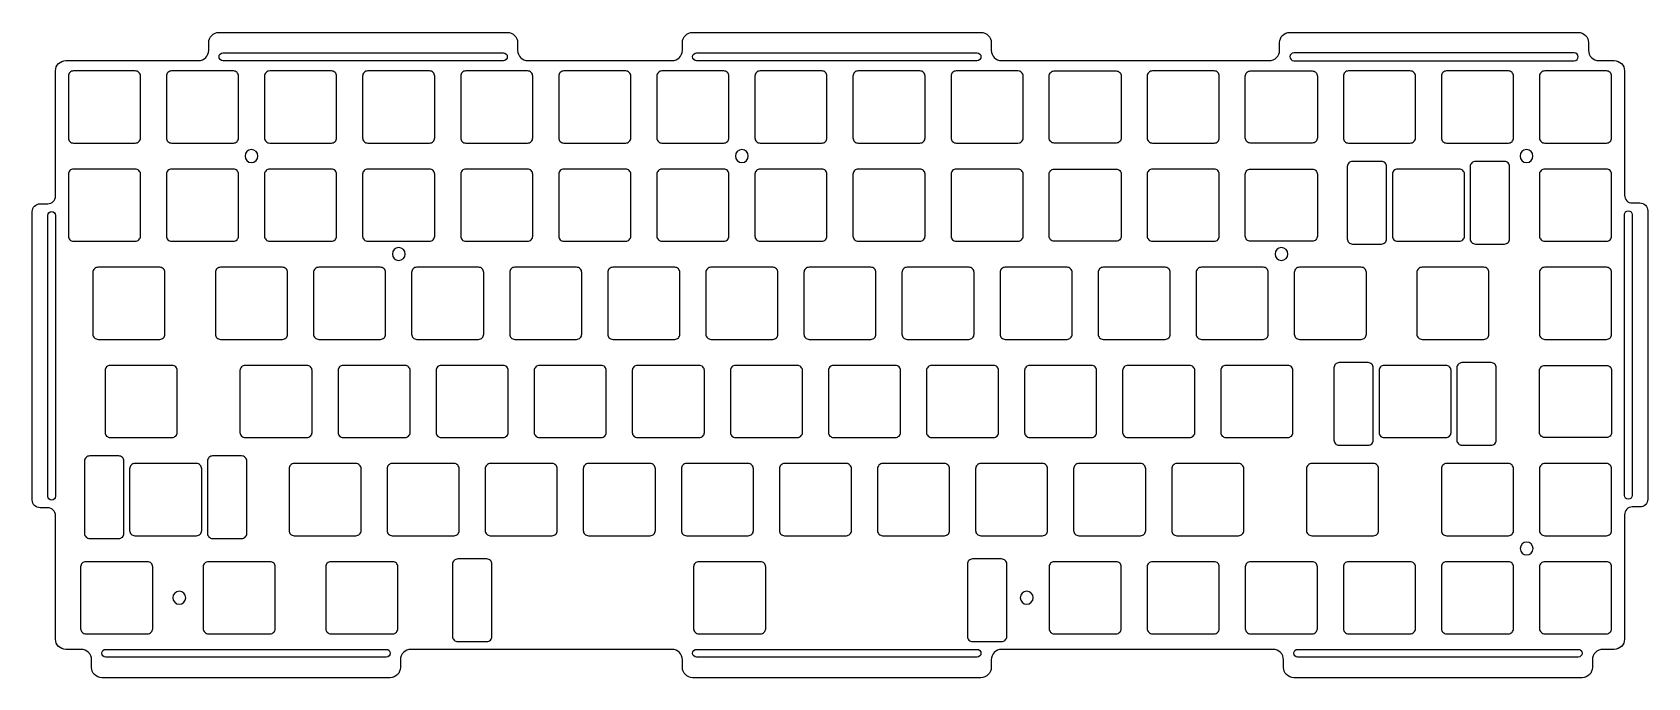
# Model space of a CAD drawing. Header units: millimetres. Extents: x -308 to 6, y -154 to -29.
import ezdxf

# ---------------------------------------------------------------- set-up
doc = ezdxf.new("R2010")
doc.units = ezdxf.units.MM
doc.header["$MEASUREMENT"] = 0

msp = doc.modelspace()

# ---------------------------------------------------------------- linework, layer by layer
for points in [[(-119.38, -34.57), (-67.38, -34.57, 0.414214), (-65.38, -32.57), (-65.38, -31.08, -0.414214), (-63.38, -29.08), (-7.38, -29.08, -0.414214), (-5.38, -31.08), (-5.38, -32.57, 0.414214), (-3.38, -34.57), (-0.38, -34.57, -0.414214), (1.62, -36.57), (1.62, -60.7, 0.414214), (3.12, -62.2), (4.62, -62.2, -0.414214), (6.12, -63.7), (6.12, -119.7, -0.414214), (4.62, -121.2), (3.12, -121.2, 0.414214), (1.62, -122.7), (1.62, -146.84, -0.414214), (-0.38, -148.84), (-2.62, -148.84, 0.414214), (-4.62, -150.84), (-4.62, -152.33, -0.414214), (-6.62, -154.33), (-62.62, -154.33, -0.414214), (-64.62, -152.33), (-64.62, -150.84, 0.414214), (-66.62, -148.84), (-119.38, -148.84, 0.414214), (-121.38, -150.84), (-121.38, -152.33, -0.414214), (-123.38, -154.33), (-179.38, -154.33, -0.414214), (-181.38, -152.33), (-181.38, -150.84, 0.414214), (-183.38, -148.84), (-234.14, -148.84, 0.414214), (-236.14, -150.84), (-236.14, -152.33, -0.414214), (-238.14, -154.33), (-294.14, -154.33, -0.414214), (-296.14, -152.33), (-296.14, -150.84, 0.414214), (-298.14, -148.84), (-301.14, -148.84, -0.414214), (-303.14, -146.84), (-303.14, -122.86, 0.414214), (-304.64, -121.36), (-306.14, -121.36, -0.414214), (-307.64, -119.86), (-307.64, -63.86, -0.414214), (-306.14, -62.36), (-304.64, -62.36, 0.414214), (-303.14, -60.86), (-303.14, -36.57, -0.414214), (-301.14, -34.57), (-275.38, -34.57, 0.414214), (-273.38, -32.57), (-273.38, -31.08, -0.414214), (-271.38, -29.08), (-215.38, -29.08, -0.414214), (-213.38, -31.08), (-213.38, -32.57, 0.414214), (-211.38, -34.57), (-183.38, -34.57, 0.414214), (-181.38, -32.57), (-181.38, -31.08, -0.414214), (-179.38, -29.08), (-123.38, -29.08, -0.414214), (-121.38, -31.08), (-121.38, -32.57, 0.414214)], [(-216.13, -33.08, -1), (-216.13, -34.58), (-270.63, -34.58, -1), (-270.63, -33.08)], [(-124.13, -33.08, -1), (-124.13, -34.58), (-178.63, -34.58, -1), (-178.63, -33.08)], [(-62.63, -34.58), (-8.13, -34.58, 1), (-8.13, -33.08), (-62.63, -33.08, 1)], [(-287.64, -36.57), (-299.64, -36.57, 0.414214), (-300.64, -37.57), (-300.64, -49.57, 0.414214), (-299.64, -50.57), (-287.64, -50.57, 0.414214), (-286.64, -49.57), (-286.64, -37.57, 0.414214)], [(-267.59, -49.57), (-267.59, -37.57, 0.414214), (-268.59, -36.57), (-280.59, -36.57, 0.414214), (-281.59, -37.57), (-281.59, -49.57, 0.414214), (-280.59, -50.57), (-268.59, -50.57, 0.414214)], [(-248.54, -49.57), (-248.54, -37.57, 0.414214), (-249.54, -36.57), (-261.54, -36.57, 0.414214), (-262.54, -37.57), (-262.54, -49.57, 0.414214), (-261.54, -50.57), (-249.54, -50.57, 0.414214)], [(-242.49, -50.57), (-230.49, -50.57, 0.414214), (-229.49, -49.57), (-229.49, -37.57, 0.414214), (-230.49, -36.57), (-242.49, -36.57, 0.414214), (-243.49, -37.57), (-243.49, -49.57, 0.414214)], [(-211.44, -36.57), (-223.44, -36.57, 0.414214), (-224.44, -37.57), (-224.44, -49.57, 0.414214), (-223.44, -50.57), (-211.44, -50.57, 0.414214), (-210.44, -49.57), (-210.44, -37.57, 0.414214)], [(-205.39, -37.57), (-205.39, -49.57, 0.414214), (-204.39, -50.57), (-192.39, -50.57, 0.414214), (-191.39, -49.57), (-191.39, -37.57, 0.414214), (-192.39, -36.57), (-204.39, -36.57, 0.414214)], [(-185.34, -50.57), (-173.34, -50.57, 0.414214), (-172.34, -49.57), (-172.34, -37.57, 0.414214), (-173.34, -36.57), (-185.34, -36.57, 0.414214), (-186.34, -37.57), (-186.34, -49.57, 0.414214)], [(-166.29, -50.57), (-154.29, -50.57, 0.414214), (-153.29, -49.57), (-153.29, -37.57, 0.414214), (-154.29, -36.57), (-166.29, -36.57, 0.414214), (-167.29, -37.57), (-167.29, -49.57, 0.414214)], [(-148.24, -37.57), (-148.24, -49.57, 0.414214), (-147.24, -50.57), (-135.24, -50.57, 0.414214), (-134.24, -49.57), (-134.24, -37.57, 0.414214), (-135.24, -36.57), (-147.24, -36.57, 0.414214)], [(-116.19, -36.57), (-128.19, -36.57, 0.414214), (-129.19, -37.57), (-129.19, -49.57, 0.414214), (-128.19, -50.57), (-116.19, -50.57, 0.414214), (-115.19, -49.57), (-115.19, -37.57, 0.414214)], [(-109.14, -50.57, -0.414214), (-110.14, -49.57), (-110.14, -37.57, -0.414214), (-109.14, -36.57), (-97.14, -36.57, -0.414214), (-96.14, -37.57), (-96.14, -49.57, -0.414214), (-97.14, -50.57)], [(-78.09, -36.57), (-90.09, -36.57, 0.414214), (-91.09, -37.57), (-91.09, -49.57, 0.414214), (-90.09, -50.57), (-78.09, -50.57, 0.414214), (-77.09, -49.57), (-77.09, -37.57, 0.414214)], [(-59.04, -36.57, -0.414214), (-58.04, -37.57), (-58.04, -49.57, -0.414214), (-59.04, -50.57), (-71.04, -50.57, -0.414214), (-72.04, -49.57), (-72.04, -37.57, -0.414214), (-71.04, -36.57)], [(-52.99, -37.57), (-52.99, -49.57, 0.414214), (-51.99, -50.57), (-39.99, -50.57, 0.414214), (-38.99, -49.57), (-38.99, -37.57, 0.414214), (-39.99, -36.57), (-51.99, -36.57, 0.414214)], [(-19.94, -49.57), (-19.94, -37.57, 0.414214), (-20.94, -36.57), (-32.94, -36.57, 0.414214), (-33.94, -37.57), (-33.94, -49.57, 0.414214), (-32.94, -50.57), (-20.94, -50.57, 0.414214)], [(-0.89, -49.57), (-0.89, -37.57, 0.414214), (-1.89, -36.57), (-13.89, -36.57, 0.414214), (-14.89, -37.57), (-14.89, -49.57, 0.414214), (-13.89, -50.57), (-1.89, -50.57, 0.414214)], [(-286.64, -68.62), (-286.64, -56.62, 0.414214), (-287.64, -55.62), (-299.64, -55.62, 0.414214), (-300.64, -56.62), (-300.64, -68.62, 0.414214), (-299.64, -69.62), (-287.64, -69.62, 0.414214)], [(-267.59, -68.62), (-267.59, -56.62, 0.414214), (-268.59, -55.62), (-280.59, -55.62, 0.414214), (-281.59, -56.62), (-281.59, -68.62, 0.414214), (-280.59, -69.62), (-268.59, -69.62, 0.414214)], [(-249.54, -55.62), (-261.54, -55.62, 0.414214), (-262.54, -56.62), (-262.54, -68.62, 0.414214), (-261.54, -69.62), (-249.54, -69.62, 0.414214), (-248.54, -68.62), (-248.54, -56.62, 0.414214)], [(-229.49, -68.62), (-229.49, -56.62, 0.414214), (-230.49, -55.62), (-242.49, -55.62, 0.414214), (-243.49, -56.62), (-243.49, -68.62, 0.414214), (-242.49, -69.62), (-230.49, -69.62, 0.414214)], [(-224.44, -56.62), (-224.44, -68.62, 0.414214), (-223.44, -69.62), (-211.44, -69.62, 0.414214), (-210.44, -68.62), (-210.44, -56.62, 0.414214), (-211.44, -55.62), (-223.44, -55.62, 0.414214)], [(-192.39, -55.62), (-204.39, -55.62, 0.414214), (-205.39, -56.62), (-205.39, -68.62, 0.414214), (-204.39, -69.62), (-192.39, -69.62, 0.414214), (-191.39, -68.62), (-191.39, -56.62, 0.414214)], [(-185.34, -69.62), (-173.34, -69.62, 0.414214), (-172.34, -68.62), (-172.34, -56.62, 0.414214), (-173.34, -55.62), (-185.34, -55.62, 0.414214), (-186.34, -56.62), (-186.34, -68.62, 0.414214)], [(-166.29, -69.62), (-154.29, -69.62, 0.414214), (-153.29, -68.62), (-153.29, -56.62, 0.414214), (-154.29, -55.62), (-166.29, -55.62, 0.414214), (-167.29, -56.62), (-167.29, -68.62, 0.414214)], [(-148.24, -56.62), (-148.24, -68.62, 0.414214), (-147.24, -69.62), (-135.24, -69.62, 0.414214), (-134.24, -68.62), (-134.24, -56.62, 0.414214), (-135.24, -55.62), (-147.24, -55.62, 0.414214)], [(-115.19, -68.62), (-115.19, -56.62, 0.414214), (-116.19, -55.62), (-128.19, -55.62, 0.414214), (-129.19, -56.62), (-129.19, -68.62, 0.414214), (-128.19, -69.62), (-116.19, -69.62, 0.414214)], [(-109.14, -69.62, -0.414214), (-110.14, -68.62), (-110.14, -56.62, -0.414214), (-109.14, -55.62), (-97.14, -55.62, -0.414214), (-96.14, -56.62), (-96.14, -68.62, -0.414214), (-97.14, -69.62)], [(-78.09, -55.62), (-90.09, -55.62, 0.414214), (-91.09, -56.62), (-91.09, -68.62, 0.414214), (-90.09, -69.62), (-78.09, -69.62, 0.414214), (-77.09, -68.62), (-77.09, -56.62, 0.414214)], [(-59.04, -55.62, -0.414214), (-58.04, -56.62), (-58.04, -68.62, -0.414214), (-59.04, -69.62), (-71.04, -69.62, -0.414214), (-72.04, -68.62), (-72.04, -56.62, -0.414214), (-71.04, -55.62)], [(-45.59, -54.14), (-51.23, -54.14, 0.414214), (-52.23, -55.14), (-52.23, -69.17, 0.414214), (-51.23, -70.17), (-45.59, -70.17, 0.414214), (-44.59, -69.17), (-44.59, -55.14, 0.414214)], [(-30.47, -55.62), (-42.47, -55.62, 0.414214), (-43.47, -56.62), (-43.47, -68.62, 0.414214), (-42.47, -69.62), (-30.47, -69.62, 0.414214), (-29.47, -68.62), (-29.47, -56.62, 0.414214)], [(-21.71, -54.14), (-27.35, -54.14, 0.414214), (-28.35, -55.14), (-28.35, -69.17, 0.414214), (-27.35, -70.17), (-21.71, -70.17, 0.414214), (-20.71, -69.17), (-20.71, -55.14, 0.414214)], [(-1.89, -55.62), (-13.89, -55.62, 0.414214), (-14.89, -56.62), (-14.89, -68.62, 0.414214), (-13.89, -69.62), (-1.89, -69.62, 0.414214), (-0.89, -68.62), (-0.89, -56.62, 0.414214)], [(-303.14, -119.11, -1), (-304.64, -119.11), (-304.64, -64.61, -1), (-303.14, -64.61)], [(3.12, -118.95, -1), (1.62, -118.95), (1.62, -64.45, -1), (3.12, -64.45)], [(-281.88, -87.67), (-281.88, -75.67, 0.414214), (-282.88, -74.67), (-294.88, -74.67, 0.414214), (-295.88, -75.67), (-295.88, -87.67, 0.414214), (-294.88, -88.67), (-282.88, -88.67, 0.414214)], [(-271.07, -88.67), (-259.07, -88.67, 0.414214), (-258.07, -87.67), (-258.07, -75.67, 0.414214), (-259.07, -74.67), (-271.07, -74.67, 0.414214), (-272.07, -75.67), (-272.07, -87.67, 0.414214)], [(-253.02, -75.67), (-253.02, -87.67, 0.414214), (-252.02, -88.67), (-240.02, -88.67, 0.414214), (-239.02, -87.67), (-239.02, -75.67, 0.414214), (-240.02, -74.67), (-252.02, -74.67, 0.414214)], [(-219.97, -87.67), (-219.97, -75.67, 0.414214), (-220.97, -74.67), (-232.97, -74.67, 0.414214), (-233.97, -75.67), (-233.97, -87.67, 0.414214), (-232.97, -88.67), (-220.97, -88.67, 0.414214)], [(-214.92, -75.67), (-214.92, -87.67, 0.414214), (-213.92, -88.67), (-201.92, -88.67, 0.414214), (-200.92, -87.67), (-200.92, -75.67, 0.414214), (-201.92, -74.67), (-213.92, -74.67, 0.414214)], [(-194.87, -88.67), (-182.87, -88.67, 0.414214), (-181.87, -87.67), (-181.87, -75.67, 0.414214), (-182.87, -74.67), (-194.87, -74.67, 0.414214), (-195.87, -75.67), (-195.87, -87.67, 0.414214)], [(-162.82, -87.67), (-162.82, -75.67, 0.414214), (-163.82, -74.67), (-175.82, -74.67, 0.414214), (-176.82, -75.67), (-176.82, -87.67, 0.414214), (-175.82, -88.67), (-163.82, -88.67, 0.414214)], [(-144.77, -74.67), (-156.77, -74.67, 0.414214), (-157.77, -75.67), (-157.77, -87.67, 0.414214), (-156.77, -88.67), (-144.77, -88.67, 0.414214), (-143.77, -87.67), (-143.77, -75.67, 0.414214)], [(-124.72, -87.67), (-124.72, -75.67, 0.414214), (-125.72, -74.67), (-137.72, -74.67, 0.414214), (-138.72, -75.67), (-138.72, -87.67, 0.414214), (-137.72, -88.67), (-125.72, -88.67, 0.414214)], [(-118.67, -88.67), (-106.67, -88.67, 0.414214), (-105.67, -87.67), (-105.67, -75.67, 0.414214), (-106.67, -74.67), (-118.67, -74.67, 0.414214), (-119.67, -75.67), (-119.67, -87.67, 0.414214)], [(-87.62, -74.67), (-99.62, -74.67, 0.414214), (-100.62, -75.67), (-100.62, -87.67, 0.414214), (-99.62, -88.67), (-87.62, -88.67, 0.414214), (-86.62, -87.67), (-86.62, -75.67, 0.414214)], [(-81.57, -75.67), (-81.57, -87.67, 0.414214), (-80.57, -88.67), (-68.57, -88.67, 0.414214), (-67.57, -87.67), (-67.57, -75.67, 0.414214), (-68.57, -74.67), (-80.57, -74.67, 0.414214)], [(-61.52, -88.67), (-49.52, -88.67, 0.414214), (-48.52, -87.67), (-48.52, -75.67, 0.414214), (-49.52, -74.67), (-61.52, -74.67, 0.414214), (-62.52, -75.67), (-62.52, -87.67, 0.414214)], [(-25.71, -74.67), (-37.71, -74.67, 0.414214), (-38.71, -75.67), (-38.71, -87.67, 0.414214), (-37.71, -88.67), (-25.71, -88.67, 0.414214), (-24.71, -87.67), (-24.71, -75.67, 0.414214)], [(-0.89, -87.67), (-0.89, -75.67, 0.414214), (-1.89, -74.67), (-13.89, -74.67, 0.414214), (-14.89, -75.67), (-14.89, -87.67, 0.414214), (-13.89, -88.67), (-1.89, -88.67, 0.414214)], [(-280.5, -93.72), (-292.5, -93.72, 0.414214), (-293.5, -94.72), (-293.5, -106.72, 0.414214), (-292.5, -107.72), (-280.5, -107.72, 0.414214), (-279.5, -106.72), (-279.5, -94.72, 0.414214)], [(-266.31, -107.72), (-254.3, -107.72, 0.414214), (-253.3, -106.72), (-253.3, -94.72, 0.414214), (-254.3, -93.72), (-266.31, -93.72, 0.414214), (-267.31, -94.72), (-267.31, -106.72, 0.414214)], [(-234.25, -106.72), (-234.25, -94.72, 0.414214), (-235.25, -93.72), (-247.26, -93.72, 0.414214), (-248.26, -94.72), (-248.26, -106.72, 0.414214), (-247.26, -107.72), (-235.25, -107.72, 0.414214)], [(-229.21, -94.72), (-229.21, -106.72, 0.414214), (-228.21, -107.72), (-216.2, -107.72, 0.414214), (-215.2, -106.72), (-215.2, -94.72, 0.414214), (-216.2, -93.72), (-228.21, -93.72, 0.414214)], [(-196.15, -106.72), (-196.15, -94.72, 0.414214), (-197.15, -93.72), (-209.16, -93.72, 0.414214), (-210.16, -94.72), (-210.16, -106.72, 0.414214), (-209.16, -107.72), (-197.15, -107.72, 0.414214)], [(-177.1, -106.72), (-177.1, -94.72, 0.414214), (-178.1, -93.72), (-190.11, -93.72, 0.414214), (-191.11, -94.72), (-191.11, -106.72, 0.414214), (-190.11, -107.72), (-178.1, -107.72, 0.414214)], [(-159.05, -93.72), (-171.06, -93.72, 0.414214), (-172.06, -94.72), (-172.06, -106.72, 0.414214), (-171.06, -107.72), (-159.05, -107.72, 0.414214), (-158.05, -106.72), (-158.05, -94.72, 0.414214)], [(-139, -106.72), (-139, -94.72, 0.414214), (-140, -93.72), (-152.01, -93.72, 0.414214), (-153.01, -94.72), (-153.01, -106.72, 0.414214), (-152.01, -107.72), (-140, -107.72, 0.414214)], [(-120.95, -93.72), (-132.96, -93.72, 0.414214), (-133.96, -94.72), (-133.96, -106.72, 0.414214), (-132.96, -107.72), (-120.95, -107.72, 0.414214), (-119.95, -106.72), (-119.95, -94.72, 0.414214)], [(-113.91, -107.72), (-101.91, -107.72, 0.414214), (-100.91, -106.72), (-100.91, -94.72, 0.414214), (-101.91, -93.72), (-113.91, -93.72, 0.414214), (-114.91, -94.72), (-114.91, -106.72, 0.414214)], [(-95.86, -94.72), (-95.86, -106.72, 0.414214), (-94.86, -107.72), (-82.85, -107.72, 0.414214), (-81.85, -106.72), (-81.85, -94.72, 0.414214), (-82.85, -93.72), (-94.86, -93.72, 0.414214)], [(-62.8, -106.72), (-62.8, -94.72, 0.414214), (-63.8, -93.72), (-75.81, -93.72, 0.414214), (-76.81, -94.72), (-76.81, -106.72, 0.414214), (-75.81, -107.72), (-63.8, -107.72, 0.414214)], [(-53.82, -109.21), (-48.18, -109.21, 0.414214), (-47.18, -108.21), (-47.18, -94.18, 0.414214), (-48.18, -93.18), (-53.82, -93.18, 0.414214), (-54.82, -94.18), (-54.82, -108.21, 0.414214)], [(-45.07, -107.72), (-33.07, -107.72, 0.414214), (-32.07, -106.72), (-32.07, -94.72, 0.414214), (-33.07, -93.72), (-45.07, -93.72, 0.414214), (-46.07, -94.72), (-46.07, -106.72, 0.414214)], [(-29.95, -109.21), (-24.3, -109.21, 0.414214), (-23.3, -108.21), (-23.3, -94.18, 0.414214), (-24.3, -93.18), (-29.95, -93.18, 0.414214), (-30.95, -94.18), (-30.95, -108.21, 0.414214)], [(-13.89, -107.72, -0.414214), (-14.89, -106.72), (-14.89, -94.72, -0.414214), (-13.89, -93.72), (-1.89, -93.72, -0.414214), (-0.89, -94.72), (-0.89, -106.72, -0.414214), (-1.89, -107.72)], [(-290.85, -111.29), (-296.5, -111.29, 0.414214), (-297.5, -112.29), (-297.5, -126.32, 0.414214), (-296.5, -127.32), (-290.85, -127.32, 0.414214), (-289.85, -126.32), (-289.85, -112.29, 0.414214)], [(-275.74, -112.77), (-287.74, -112.77, 0.414214), (-288.74, -113.77), (-288.74, -125.77, 0.414214), (-287.74, -126.77), (-275.74, -126.77, 0.414214), (-274.74, -125.77), (-274.74, -113.77, 0.414214)], [(-266.98, -111.29), (-272.62, -111.29, 0.414214), (-273.62, -112.29), (-273.62, -126.32, 0.414214), (-272.62, -127.32), (-266.98, -127.32, 0.414214), (-265.98, -126.32), (-265.98, -112.29, 0.414214)], [(-257.78, -113.77), (-257.78, -125.77, 0.414214), (-256.78, -126.77), (-244.78, -126.77, 0.414214), (-243.78, -125.77), (-243.78, -113.77, 0.414214), (-244.78, -112.77), (-256.78, -112.77, 0.414214)], [(-225.73, -112.77), (-237.73, -112.77, 0.414214), (-238.73, -113.77), (-238.73, -125.77, 0.414214), (-237.73, -126.77), (-225.73, -126.77, 0.414214), (-224.73, -125.77), (-224.73, -113.77, 0.414214)], [(-219.68, -113.77), (-219.68, -125.77, 0.414214), (-218.68, -126.77), (-206.68, -126.77, 0.414214), (-205.68, -125.77), (-205.68, -113.77, 0.414214), (-206.68, -112.77), (-218.68, -112.77, 0.414214)], [(-199.63, -126.77), (-187.63, -126.77, 0.414214), (-186.63, -125.77), (-186.63, -113.77, 0.414214), (-187.63, -112.77), (-199.63, -112.77, 0.414214), (-200.63, -113.77), (-200.63, -125.77, 0.414214)], [(-180.58, -126.77), (-168.58, -126.77, 0.414214), (-167.58, -125.77), (-167.58, -113.77, 0.414214), (-168.58, -112.77), (-180.58, -112.77, 0.414214), (-181.58, -113.77), (-181.58, -125.77, 0.414214)], [(-149.53, -112.77), (-161.53, -112.77, 0.414214), (-162.53, -113.77), (-162.53, -125.77, 0.414214), (-161.53, -126.77), (-149.53, -126.77, 0.414214), (-148.53, -125.77), (-148.53, -113.77, 0.414214)], [(-129.48, -125.77), (-129.48, -113.77, 0.414214), (-130.48, -112.77), (-142.48, -112.77, 0.414214), (-143.48, -113.77), (-143.48, -125.77, 0.414214), (-142.48, -126.77), (-130.48, -126.77, 0.414214)], [(-124.43, -113.77), (-124.43, -125.77, 0.414214), (-123.43, -126.77), (-111.43, -126.77, 0.414214), (-110.43, -125.77), (-110.43, -113.77, 0.414214), (-111.43, -112.77), (-123.43, -112.77, 0.414214)], [(-91.38, -125.77), (-91.38, -113.77, 0.414214), (-92.38, -112.77), (-104.38, -112.77, 0.414214), (-105.38, -113.77), (-105.38, -125.77, 0.414214), (-104.38, -126.77), (-92.38, -126.77, 0.414214)], [(-86.33, -113.77), (-86.33, -125.77, 0.414214), (-85.33, -126.77), (-73.33, -126.77, 0.414214), (-72.33, -125.77), (-72.33, -113.77, 0.414214), (-73.33, -112.77), (-85.33, -112.77, 0.414214)], [(-47.14, -112.77), (-59.14, -112.77, 0.414214), (-60.14, -113.77), (-60.14, -125.77, 0.414214), (-59.14, -126.77), (-47.14, -126.77, 0.414214), (-46.14, -125.77), (-46.14, -113.77, 0.414214)], [(-33.94, -113.77), (-33.94, -125.77, 0.414214), (-32.94, -126.77), (-20.94, -126.77, 0.414214), (-19.94, -125.77), (-19.94, -113.77, 0.414214), (-20.94, -112.77), (-32.94, -112.77, 0.414214)], [(-13.89, -126.77), (-1.89, -126.77, 0.414214), (-0.89, -125.77), (-0.89, -113.77, 0.414214), (-1.89, -112.77), (-13.89, -112.77, 0.414214), (-14.89, -113.77), (-14.89, -125.77, 0.414214)], [(-226.02, -132.29), (-226.02, -146.32, 0.414214), (-225.02, -147.32), (-219.37, -147.32, 0.414214), (-218.37, -146.32), (-218.37, -132.29, 0.414214), (-219.37, -131.29), (-225.02, -131.29, 0.414214)], [(-118.37, -146.32), (-118.37, -132.29, 0.414214), (-119.37, -131.29), (-125.02, -131.29, 0.414214), (-126.02, -132.29), (-126.02, -146.32, 0.414214), (-125.02, -147.32), (-119.37, -147.32, 0.414214)], [(-298.26, -132.82), (-298.26, -144.82, 0.414214), (-297.26, -145.82), (-285.26, -145.82, 0.414214), (-284.26, -144.82), (-284.26, -132.82, 0.414214), (-285.26, -131.82), (-297.26, -131.82, 0.414214)], [(-274.45, -132.82), (-274.45, -144.82, 0.414214), (-273.45, -145.82), (-261.45, -145.82, 0.414214), (-260.45, -144.82), (-260.45, -132.82, 0.414214), (-261.45, -131.82), (-273.45, -131.82, 0.414214)], [(-250.64, -132.82), (-250.64, -144.82, 0.414214), (-249.64, -145.82), (-237.64, -145.82, 0.414214), (-236.64, -144.82), (-236.64, -132.82, 0.414214), (-237.64, -131.82), (-249.64, -131.82, 0.414214)], [(-179.2, -132.82), (-179.2, -144.82, 0.414214), (-178.2, -145.82), (-166.2, -145.82, 0.414214), (-165.2, -144.82), (-165.2, -132.82, 0.414214), (-166.2, -131.82), (-178.2, -131.82, 0.414214)], [(-110.14, -132.82), (-110.14, -144.82, 0.414214), (-109.14, -145.82), (-97.14, -145.82, 0.414214), (-96.14, -144.82), (-96.14, -132.82, 0.414214), (-97.14, -131.82), (-109.14, -131.82, 0.414214)], [(-91.09, -132.82), (-91.09, -144.82, 0.414214), (-90.09, -145.82), (-78.09, -145.82, 0.414214), (-77.09, -144.82), (-77.09, -132.82, 0.414214), (-78.09, -131.82), (-90.09, -131.82, 0.414214)], [(-72.04, -132.82), (-72.04, -144.82, 0.414214), (-71.04, -145.82), (-59.04, -145.82, 0.414214), (-58.04, -144.82), (-58.04, -132.82, 0.414214), (-59.04, -131.82), (-71.04, -131.82, 0.414214)], [(-38.99, -139.3), (-38.99, -132.82, 0.414214), (-39.99, -131.82), (-51.99, -131.82, 0.414214), (-52.99, -132.82), (-52.99, -144.82, 0.414214), (-51.99, -145.82), (-39.99, -145.82, 0.414214), (-38.99, -144.82)], [(-19.94, -144.82), (-19.94, -132.82, 0.414214), (-20.94, -131.82), (-32.94, -131.82, 0.414214), (-33.94, -132.82), (-33.94, -144.82, 0.414214), (-32.94, -145.82), (-20.94, -145.82, 0.414214)], [(-13.89, -145.82), (-1.89, -145.82, 0.414214), (-0.89, -144.82), (-0.89, -132.82, 0.414214), (-1.89, -131.82), (-13.89, -131.82, 0.414214), (-14.89, -132.82), (-14.89, -144.82, 0.414214)], [(-238.89, -148.83, -1), (-238.89, -150.33), (-293.39, -150.33, -1), (-293.39, -148.83)], [(-124.13, -148.83, -1), (-124.13, -150.33), (-178.63, -150.33, -1), (-178.63, -148.83)], [(-7.37, -148.83, -1), (-7.37, -150.33), (-61.87, -150.33, -1), (-61.87, -148.83)]]:
    msp.add_lwpolyline(points, format="xyb", close=True)
at = {"extrusion": (0, 0, -1)}
for centre in [(265.07, -53.1), (169.82, -53.1), (17.42, -53.1), (236.46, -72.11), (65.01, -72.11), (17.38, -129.26), (279.1, -138.82), (114.49, -138.82)]:
    msp.add_circle(centre, 1.25, dxfattribs=at)

doc.saveas('drawing.dxf')
